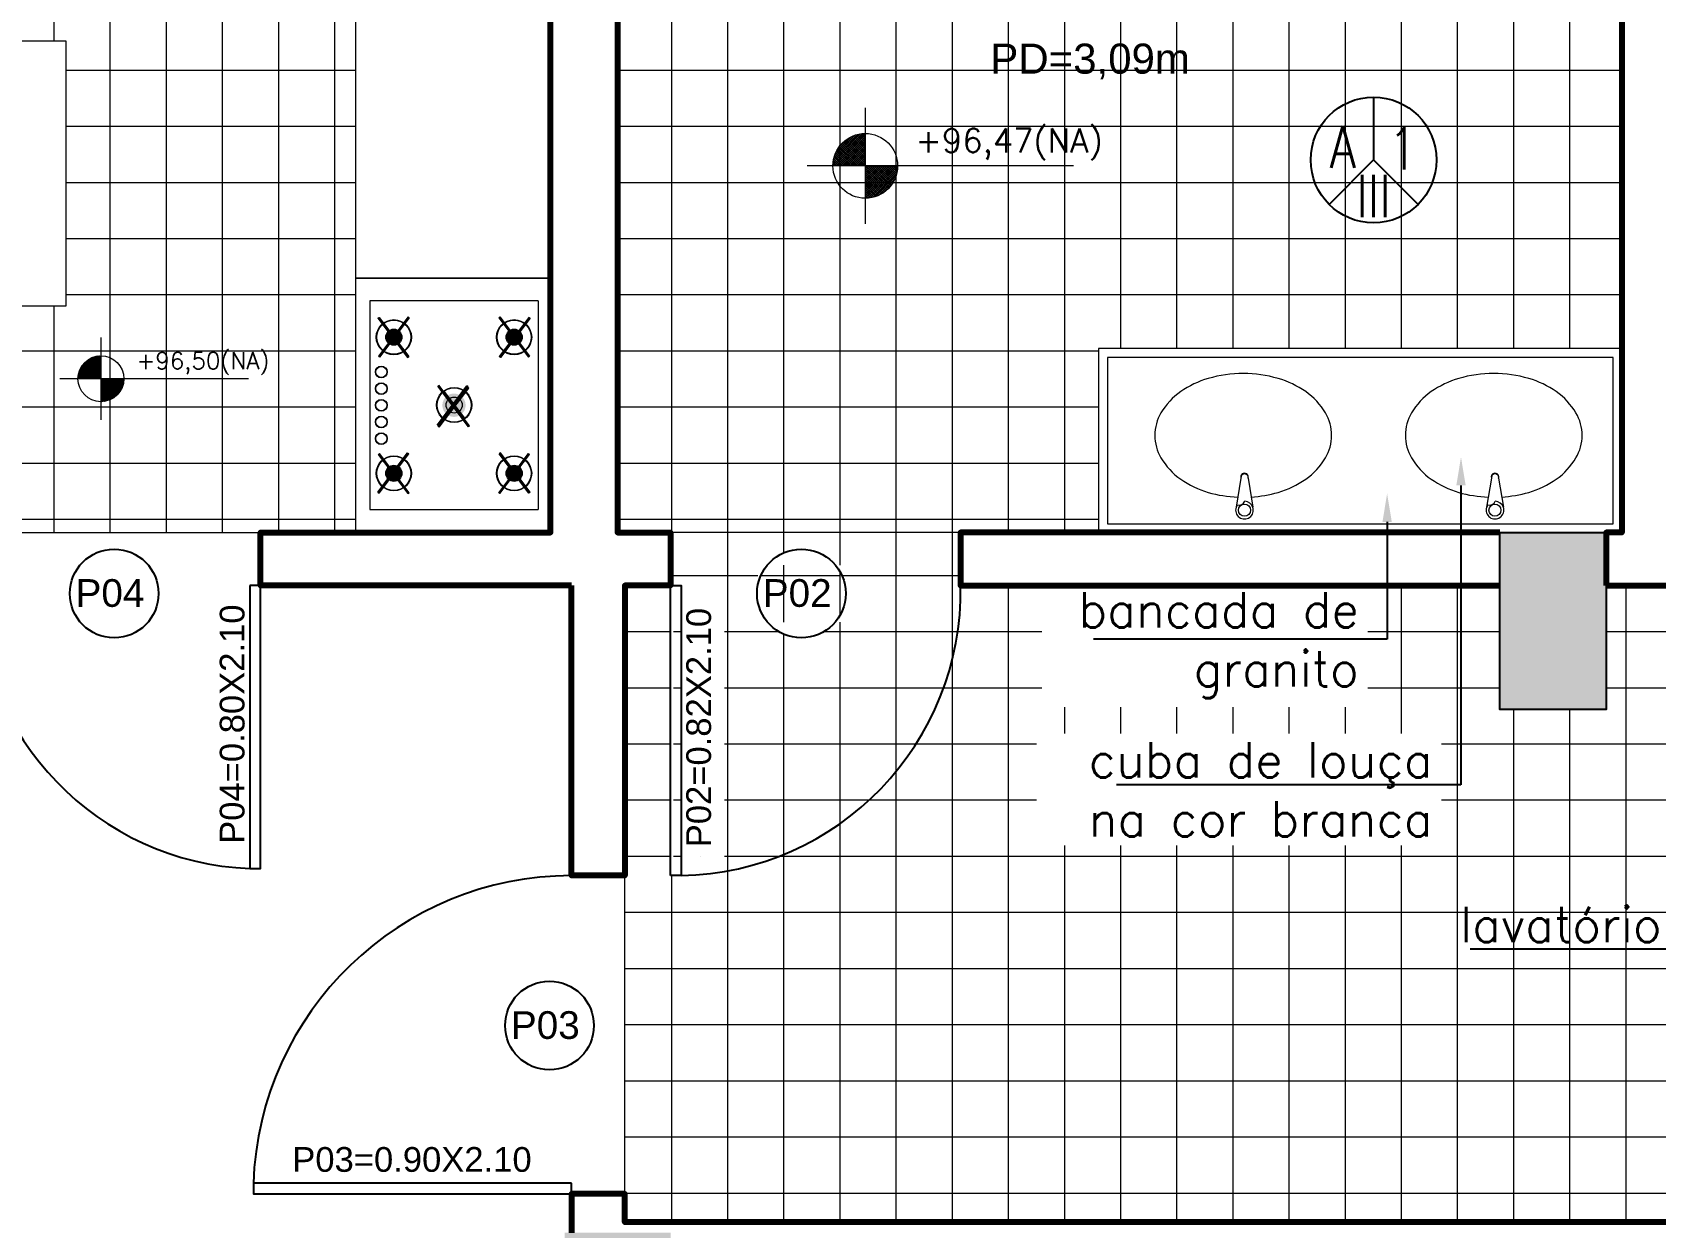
# Model space of a CAD drawing. Header units: metres. Extents: x -15851 to -15710, y 6781 to 6850.
# Drawn here: x -15811.561 to -15806.972, y 6800.752 to 6804.131 of the extents above; entities that cross this region are included whole.
import ezdxf
from ezdxf import colors
from ezdxf.entities.mleader import LeaderData, LeaderLine
from ezdxf.enums import TextEntityAlignment as Align
from ezdxf.math import Vec2, Vec3

# ---------------------------------------------------------------- set-up
doc = ezdxf.new("R2010")
doc.units = ezdxf.units.M
for name, color, linetype in [('ARCO', 1, 'Continuous'), ('ESQUADRIAS', 2, 'Continuous'), ('pilares', 253, 'Continuous'), ('TEXTO', 7, 'Continuous'), ('Texto Esquadrias', 7, 'Continuous'), ('Texto Perimetro e Pé Direito', 7, 'Continuous'), ('TXT', 2, 'Continuous')]:
    doc.layers.add(name, color=color, linetype=linetype)
doc.layers.add('borda', color=220, linetype='Continuous', lineweight=9, plot=False)
for name, color, linetype, lineweight in [('hachura interna', 49, 'Continuous', 9), ('linha', 1, 'Continuous', 9), ('Linha 2', 2, 'Continuous', 20), ('linha2', 2, 'Continuous', 20), ('parede', 8, 'Continuous', 80), ('PISO', 8, 'Continuous', 13)]:
    doc.layers.add(name, color=color, linetype=linetype, lineweight=lineweight)
doc.layers.get('borda').off()
doc.styles.add('AMBI', font='arial.ttf')
doc.styles.add('romans', font='romans.shx')
doc.styles.add('STYLE1', font='romans.shx')

# ---------------------------------------------------------------- blocks, each defined once
blk = doc.blocks.new('ADC_PE_AB1')
blk.add_lwpolyline([(0, -0.03), (1, -0.03), (1, 0), (0, 0)], close=True)
at = {"flags": 8}
blk.add_attdef('$PORTA', text='', height=0.09, dxfattribs=at).set_placement((0.5, -0.1569), align=Align.MIDDLE)
blk = doc.blocks.new('fogão de bancada')
at = {"linetype": 'ByBlock'}
h = blk.add_hatch(color=0, dxfattribs=at)
h.paths.add_polyline_path([(-29.29, 12.63), (-27.92, 14.44, -0.498387), (-27.92, 10.81)])
h.paths.add_polyline_path([(-29.29, 12.63), (-30.65, 14.44, -0.16294), (-29.29, 14.89, -0.16294), (-27.92, 14.44)])
h.paths.add_polyline_path([(-30.65, 10.81, -0.498387), (-30.65, 14.44), (-29.29, 12.63)])
h.paths.add_polyline_path([(-30.65, 10.81), (-29.29, 12.63), (-27.92, 10.81, -0.16294), (-29.29, 10.36, -0.16294)])
h = blk.add_hatch(color=0, dxfattribs=at)
h.paths.add_polyline_path([(4.73, 12.63), (3.36, 14.44, 0.498387), (3.36, 10.81)])
h.paths.add_polyline_path([(4.73, 12.63), (6.1, 14.44, 0.16294), (4.73, 14.89, 0.16294), (3.36, 14.44)])
h.paths.add_polyline_path([(6.1, 10.81, 0.498387), (6.1, 14.44), (4.73, 12.63)])
h.paths.add_polyline_path([(6.1, 10.81), (4.73, 12.63), (3.36, 10.81, 0.16294), (4.73, 10.36, 0.16294)])
h = blk.add_hatch(color=0, dxfattribs=at)
h.paths.add_polyline_path([(-12.28, -6.61), (-14.26, -9.24, -0.498387), (-14.26, -3.98)])
h.paths.add_polyline_path([(-12.28, -6.61), (-10.29, -9.24, -0.16294), (-12.28, -9.9, -0.16294), (-14.26, -9.24)])
h.paths.add_polyline_path([(-10.29, -3.98, -0.498387), (-10.29, -9.24), (-12.28, -6.61)])
h.paths.add_polyline_path([(-10.29, -3.98), (-12.28, -6.61), (-14.26, -3.98, -0.16294), (-12.28, -3.31, -0.16294)])
h = blk.add_hatch(color=0, dxfattribs=at)
h.paths.add_polyline_path([(-29.29, -25.86), (-27.92, -27.68, 0.498387), (-27.92, -24.05)])
h.paths.add_polyline_path([(-29.29, -25.86), (-30.65, -27.68, 0.16294), (-29.29, -28.13, 0.16294), (-27.92, -27.68)])
h.paths.add_polyline_path([(-30.65, -24.05, 0.498387), (-30.65, -27.68), (-29.29, -25.86)])
h.paths.add_polyline_path([(-30.65, -24.05), (-29.29, -25.86), (-27.92, -24.05, 0.16294), (-29.29, -23.6, 0.16294)])
h = blk.add_hatch(color=0, dxfattribs=at)
h.paths.add_polyline_path([(4.73, -25.86), (3.36, -27.68, -0.498387), (3.36, -24.05)])
h.paths.add_polyline_path([(4.73, -25.86), (6.1, -27.68, -0.16294), (4.73, -28.13, -0.16294), (3.36, -27.68)])
h.paths.add_polyline_path([(6.1, -24.05, -0.498387), (6.1, -27.68), (4.73, -25.86)])
h.paths.add_polyline_path([(6.1, -24.05), (4.73, -25.86), (3.36, -24.05, -0.16294), (4.73, -23.6, -0.16294)])
for p, q in [((-36.12, 22.88, -2400.04), (-36.12, -36.12, -2400.04)), ((11.56, 22.88, -2400.04), (11.56, -36.12, -2400.04))]:
    blk.add_line(p, q)
at = {"color": 0, "linetype": 'ByBlock'}
for p, q in [((-25.25, 18.36, -2400.04), (-33.63, 7.25, -2400.04)), ((-25.25, 18.36, -2400.04), (-24.94, 18.13, -2400.04)), ((0.7, 18.36, -2400.04), (0.38, 18.13, -2400.04)), ((0.7, 18.36, -2400.04), (9.08, 7.25, -2400.04)), ((-33.81, 17.98, -2400.04), (-33.47, 18.24, -2400.04)), ((-33.81, 17.98, -2400.04), (-25.44, 6.87, -2400.04)), ((-33.74, 18.04, -2400.04), (-25.36, 6.93, -2400.04)), ((-33.66, 18.1, -2400.04), (-25.28, 6.99, -2400.04)), ((-25.17, 18.3, -2400.04), (-33.55, 7.19, -2400.04)), ((-33.5, 18.22, -2400.04), (-25.12, 7.1, -2400.04)), ((-33.5, 18.22, -2400.04), (-25.12, 7.1, -2400.04)), ((-25.11, 18.25, -2400.04), (-33.49, 7.14, -2400.04)), ((-33.49, 18.23, -2400.04), (-25.11, 7.12, -2400.04)), ((-33.47, 18.24, -2400.04), (-25.09, 7.13, -2400.04)), ((-25.09, 18.24, -2400.04), (-33.47, 7.13, -2400.04)), ((-25.09, 18.24, -2400.04), (-33.47, 7.13, -2400.04)), ((-25.09, 18.24, -2400.04), (-33.47, 7.13, -2400.04)), ((-24.94, 18.13, -2400.04), (-33.32, 7.01, -2400.04)), ((0.38, 18.13, -2400.04), (8.76, 7.01, -2400.04)), ((8.92, 18.24, -2400.04), (0.54, 7.13, -2400.04)), ((0.54, 18.24, -2400.04), (8.92, 7.13, -2400.04)), ((0.54, 18.24, -2400.04), (8.92, 7.13, -2400.04)), ((0.54, 18.24, -2400.04), (8.92, 7.13, -2400.04)), ((0.55, 18.25, -2400.04), (8.93, 7.14, -2400.04)), ((8.93, 18.23, -2400.04), (0.55, 7.12, -2400.04)), ((8.95, 18.22, -2400.04), (0.57, 7.1, -2400.04)), ((8.95, 18.22, -2400.04), (0.57, 7.1, -2400.04)), ((0.62, 18.3, -2400.04), (9, 7.19, -2400.04)), ((9.1, 18.1, -2400.04), (0.72, 6.99, -2400.04)), ((9.18, 18.04, -2400.04), (0.8, 6.93, -2400.04)), ((9.26, 17.98, -2400.04), (0.88, 6.87, -2400.04)), ((9.26, 17.98, -2400.04), (8.92, 18.24, -2400.04)), ((-33.63, 7.25, -2400.04), (-33.32, 7.01, -2400.04)), ((-25.44, 6.87, -2400.04), (-25.09, 7.13, -2400.04)), ((0.88, 6.87, -2400.04), (0.54, 7.13, -2400.04)), ((9.08, 7.25, -2400.04), (8.76, 7.01, -2400.04)), ((-17.01, -12.26, -2400.04), (-8.63, -1.15, -2400.04)), ((-16.51, -1.01, -2400.04), (-16.85, -1.26, -2400.04)), ((-8.47, -12.38, -2400.04), (-16.85, -1.26, -2400.04)), ((-16.85, -12.38, -2400.04), (-8.47, -1.26, -2400.04)), ((-16.85, -12.38, -2400.04), (-8.47, -1.26, -2400.04)), ((-16.85, -12.38, -2400.04), (-8.47, -1.26, -2400.04)), ((-8.46, -12.37, -2400.04), (-16.84, -1.25, -2400.04)), ((-16.84, -12.39, -2400.04), (-8.46, -1.28, -2400.04)), ((-8.44, -12.35, -2400.04), (-16.82, -1.24, -2400.04)), ((-8.44, -12.35, -2400.04), (-16.82, -1.24, -2400.04)), ((-16.77, -12.44, -2400.04), (-8.39, -1.32, -2400.04)), ((-16.74, -12.62, -2400.04), (-8.36, -1.5, -2400.04)), ((-16.69, -12.5, -2400.04), (-8.31, -1.38, -2400.04)), ((-8.29, -12.24, -2400.04), (-16.67, -1.13, -2400.04)), ((-8.21, -12.18, -2400.04), (-16.59, -1.07, -2400.04)), ((-16.25, -1.36, -2400.04), (-16.59, -1.62, -2400.04)), ((-16.59, -12.73, -2400.04), (-8.21, -1.62, -2400.04)), ((-16.59, -12.73, -2400.04), (-8.21, -1.62, -2400.04)), ((-16.59, -12.73, -2400.04), (-8.21, -1.62, -2400.04)), ((-8.21, -12.73, -2400.04), (-16.59, -1.62, -2400.04)), ((-8.19, -12.72, -2400.04), (-16.57, -1.61, -2400.04)), ((-16.57, -12.74, -2400.04), (-8.19, -1.63, -2400.04)), ((-8.18, -12.71, -2400.04), (-16.56, -1.59, -2400.04)), ((-8.18, -12.71, -2400.04), (-16.56, -1.59, -2400.04)), ((-8.13, -12.12, -2400.04), (-16.51, -1.01, -2400.04)), ((-16.51, -12.79, -2400.04), (-8.13, -1.68, -2400.04)), ((-16.43, -12.85, -2400.04), (-8.05, -1.74, -2400.04)), ((-8.03, -12.59, -2400.04), (-16.4, -1.48, -2400.04)), ((-7.95, -12.53, -2400.04), (-16.32, -1.42, -2400.04)), ((-7.87, -12.47, -2400.04), (-16.25, -1.36, -2400.04)), ((-15.24, -10.33, -2400.04), (-9.42, -2.61, -2400.04)), ((-15.14, -10.41, -2400.04), (-9.32, -2.69, -2400.04)), ((-15.14, -10.41, -2400.04), (-9.32, -2.69, -2400.04)), ((-15.14, -10.41, -2400.04), (-9.32, -2.69, -2400.04)), ((-9.32, -10.41, -2400.04), (-15.14, -2.69, -2400.04)), ((-9.31, -10.4, -2400.04), (-15.13, -2.68, -2400.04)), ((-15.13, -10.42, -2400.04), (-9.31, -2.7, -2400.04)), ((-9.3, -10.39, -2400.04), (-15.12, -2.68, -2400.04)), ((-9.3, -10.39, -2400.04), (-15.12, -2.68, -2400.04)), ((-9.19, -10.31, -2400.04), (-15.01, -2.6, -2400.04)), ((-8.31, -1.38, -2400.04), (-8.63, -1.15, -2400.04)), ((-8.05, -1.74, -2400.04), (-8.36, -1.5, -2400.04)), ((-16.43, -12.85, -2400.04), (-16.74, -12.62, -2400.04)), ((-7.87, -12.47, -2400.04), (-8.21, -12.73, -2400.04)), ((-33.81, -31.22, -2400.04), (-25.44, -20.11, -2400.04)), ((-33.74, -31.28, -2400.04), (-25.36, -20.17, -2400.04)), ((-33.66, -31.34, -2400.04), (-25.28, -20.23, -2400.04)), ((-33.63, -20.49, -2400.04), (-33.32, -20.25, -2400.04)), ((-25.25, -31.6, -2400.04), (-33.63, -20.49, -2400.04)), ((-25.17, -31.54, -2400.04), (-33.55, -20.43, -2400.04)), ((-33.5, -31.46, -2400.04), (-25.12, -20.34, -2400.04)), ((-33.5, -31.46, -2400.04), (-25.12, -20.34, -2400.04)), ((-33.49, -31.47, -2400.04), (-25.11, -20.36, -2400.04)), ((-25.11, -31.49, -2400.04), (-33.49, -20.38, -2400.04)), ((-33.47, -31.48, -2400.04), (-25.09, -20.37, -2400.04)), ((-25.09, -31.48, -2400.04), (-33.47, -20.37, -2400.04)), ((-25.09, -31.48, -2400.04), (-33.47, -20.37, -2400.04)), ((-25.09, -31.48, -2400.04), (-33.47, -20.37, -2400.04)), ((-24.94, -31.37, -2400.04), (-33.32, -20.25, -2400.04)), ((-25.44, -20.11, -2400.04), (-25.09, -20.37, -2400.04)), ((0.38, -31.37, -2400.04), (8.76, -20.25, -2400.04)), ((0.88, -20.11, -2400.04), (0.54, -20.37, -2400.04)), ((8.92, -31.48, -2400.04), (0.54, -20.37, -2400.04)), ((0.54, -31.48, -2400.04), (8.92, -20.37, -2400.04)), ((0.54, -31.48, -2400.04), (8.92, -20.37, -2400.04)), ((0.54, -31.48, -2400.04), (8.92, -20.37, -2400.04)), ((8.93, -31.47, -2400.04), (0.55, -20.36, -2400.04)), ((0.55, -31.49, -2400.04), (8.93, -20.38, -2400.04)), ((8.95, -31.46, -2400.04), (0.57, -20.34, -2400.04)), ((8.95, -31.46, -2400.04), (0.57, -20.34, -2400.04)), ((0.62, -31.54, -2400.04), (9, -20.43, -2400.04)), ((0.7, -31.6, -2400.04), (9.08, -20.49, -2400.04)), ((9.1, -31.34, -2400.04), (0.72, -20.23, -2400.04)), ((9.18, -31.28, -2400.04), (0.8, -20.17, -2400.04)), ((9.26, -31.22, -2400.04), (0.88, -20.11, -2400.04)), ((9.08, -20.49, -2400.04), (8.76, -20.25, -2400.04)), ((-33.81, -31.22, -2400.04), (-33.47, -31.48, -2400.04)), ((-25.25, -31.6, -2400.04), (-24.94, -31.37, -2400.04)), ((0.7, -31.6, -2400.04), (0.38, -31.37, -2400.04)), ((9.26, -31.22, -2400.04), (8.92, -31.48, -2400.04))]:
    blk.add_line(p, q, dxfattribs=at)
at = {"color": 0, "linetype": 'ByBlock', "elevation": -2400.04}
for points in [[(11.56, 22.88), (-36.12, 22.88)], [(-36.12, -36.12), (11.56, -36.12)]]:
    blk.add_lwpolyline(points, dxfattribs=at)
at = {"color": 0, "linetype": 'ByBlock'}
for centre, radius in [((-29.29, 12.63, -2400.04), 4.96), ((-29.29, 12.63, -2400.04), 4.83), ((-29.29, 12.63, -2400.04), 2.27), ((4.73, 12.63, -2400.04), 4.96), ((4.73, 12.63, -2400.04), 4.83), ((4.73, 12.63, -2400.04), 2.27), ((-32.84, 2.8, -2400.04), 1.67), ((-32.84, 2.8, -2400.04), 1.57), ((-32.84, -1.91, -2400.04), 1.67), ((-32.84, -1.91, -2400.04), 1.57), ((-12.23, -6.55, -2400.04), 4.96), ((-12.23, -6.55, -2400.04), 4.83), ((-12.23, -6.55, -2400.04), 2.27), ((-32.84, -6.62, -2400.04), 1.67), ((-32.84, -6.62, -2400.04), 1.57), ((-32.84, -11.33, -2400.04), 1.67), ((-32.84, -11.33, -2400.04), 1.57), ((-32.84, -16.04, -2400.04), 1.67), ((-32.84, -16.04, -2400.04), 1.57), ((-29.29, -25.86, -2400.04), 4.96), ((-29.29, -25.86, -2400.04), 4.83), ((4.73, -25.86, -2400.04), 4.96), ((4.73, -25.86, -2400.04), 4.83), ((-29.29, -25.86, -2400.04), 2.27), ((4.73, -25.86, -2400.04), 2.27)]:
    blk.add_circle(centre, radius, dxfattribs=at)
blk = doc.blocks.new('lavatorio p')
at = {"layer": 'linha'}
blk.add_circle((20.89, -5.72), 1.7, dxfattribs=at)
blk.add_arc((20.89, -15.1), 1.06, 161.2845, 18.7155, dxfattribs=at)
at = {"layer": 'linha2'}
for p, q in [((19.89, -14.76), (18.52, -6.53)), ((21.89, -14.76), (23.25, -6.53)), ((20.01, -15.47), (19.89, -14.76)), ((21.77, -15.47), (21.89, -14.76))]:
    blk.add_line(p, q, dxfattribs=at)
at = {"layer": 'linha2', "linetype": 'Continuous', "ltscale": 0.1}
blk.add_lwpolyline([(19, -9.42, 0.054857), (11.33, -10.75, 0.082314), (3.57, -14.47, 0.106842), (-2.02, -20.5, 0.13438), (-3.76, -26.85, 0.13438), (-2.02, -33.19, 0.106842), (3.57, -39.22, 0.082314), (11.33, -42.94, 0.07067), (21.24, -44.35, 0.07067), (31.15, -42.94, 0.082314), (38.92, -39.22, 0.106842), (44.51, -33.19, 0.13438), (46.24, -26.85, 0.13438), (44.51, -20.5, 0.106842), (38.92, -14.47, 0.082314), (31.15, -10.75, 0.059812), (22.78, -9.38, 0.059812)], format="xyb", dxfattribs=at)
at = {"layer": 'linha2'}
for centre, radius, start, end in [((20.89, -5.72), 2.5, 341.1513, 198.8487), ((20.89, -5.72), 2.5, 198.8487, 267.8282), ((22.43, -8.91), 1.77, 74.3438, 157.2528), ((20.89, -5.72), 2.5, 323.7684, 341.1513), ((20.89, -14.95), 1.03, 210.8046, 329.1954)]:
    blk.add_arc(centre, radius, start, end, dxfattribs=at)
blk = doc.blocks.new('Cubas em Bancada de Granito')
at = {"layer": 'Linha 2'}
for points in [[(-15802.8566, 6803.2375), (-15801.3766, 6803.2375), (-15801.3766, 6802.7175), (-15802.8566, 6802.7175)], [(-15802.8316, 6803.2125), (-15801.4016, 6803.2125), (-15801.4016, 6802.7425), (-15802.8316, 6802.7425)]]:
    blk.add_lwpolyline(points, close=True, dxfattribs=at)
at = {"layer": 'Linha 2', "xscale": -0.01, "yscale": 0.01, "zscale": 0.01, "rotation": 180}
for p in [(-15802.7065, 6802.7236), (-15801.9981, 6802.7236)]:
    blk.add_blockref('lavatorio p', p, dxfattribs=at)
blk = doc.blocks.new('A$C676863C5')
at = {"layer": 'TXT'}
for p, q in [((0, 23.91), (0, 1.56)), ((0, 1.56), (-15.81, -14.25)), ((0, 1.56), (15.81, -14.25))]:
    blk.add_line(p, q, dxfattribs=at)
blk.add_circle((0, 1.56), 22.36, dxfattribs=at)
blk = doc.blocks.new('Adc_nivelpl')
h = blk.add_hatch()
h.set_pattern_fill('_U', color=256, scale=0.005, angle=45, style=0, double=1)
h.set_pattern_definition([(45, (-5.8772514, -3.5161936), (-0.003535534, 0.003535534), []), (135, (-5.8772514, -3.5161936), (-0.003535534, -0.003535534), [])])
h.paths.add_polyline_path([(0.1954, -0.0865, 0.414214), (0.0865, -0.1954), (0.1954, -0.1954)])
h.paths.add_polyline_path([(0.1954, -0.1954), (0.1954, -0.3043, 0.414214), (0.3043, -0.1954)])
for p, q in [((0.1954, 0), (0.1954, -0.3908)), ((0.8958, -0.1954), (0, -0.1954))]:
    blk.add_line(p, q)
blk.add_circle((0.1954, -0.1954), 0.1089)
at = {"flags": 8}
blk.add_attdef('NIVEL', (0.3642, -0.1501), '', height=0.1, dxfattribs=at)

msp = doc.modelspace()

# ---------------------------------------------------------------- hatches: boundary and pattern name
at = {"layer": 'hachura interna'}
h = msp.add_hatch(dxfattribs=at)
h.set_pattern_fill('NET', color=256, scale=0.05)
h.paths.add_polyline_path([(-15810.6466, 6806.0175), (-15811.556, 6806.0175), (-15811.7366, 6806.0175), (-15811.7366, 6805.9675), (-15811.9666, 6805.9675), (-15811.9666, 6804.1075), (-15811.4666, 6804.1075), (-15811.4666, 6803.3575), (-15811.9666, 6803.3575), (-15811.9666, 6802.9175), (-15811.7866, 6802.9175), (-15811.7866, 6802.7175), (-15811.7166, 6802.7175), (-15810.9166, 6802.7175), (-15810.6466, 6802.7175), (-15810.6466, 6803.4371), (-15810.6466, 6804.3675)])
h = msp.add_hatch(dxfattribs=at)
h.set_pattern_fill('NET', color=256, scale=0.05)
h.paths.add_polyline_path([(-15807.0666, 6804.7875), (-15807.3666, 6804.7875), (-15807.9566, 6804.7875), (-15808.2966, 6804.7875), (-15808.8866, 6804.7875), (-15809.2666, 6804.7875), (-15809.8566, 6804.7875), (-15809.9066, 6804.7875), (-15809.9066, 6802.7175), (-15809.7566, 6802.7175), (-15808.9366, 6802.7175), (-15808.5466, 6802.7175), (-15808.5466, 6803.2375), (-15807.0666, 6803.2375)])
h.paths.add_polyline_path([(-15809.8266, 6805.4075), (-15809.8266, 6804.8175), (-15809.8566, 6804.8175), (-15809.8566, 6804.7875), (-15809.2666, 6804.7875), (-15809.2666, 6804.8175, 0.414214)])
h.paths.add_polyline_path([(-15808.9666, 6806.0175), (-15809.2166, 6806.0175, -0.414214), (-15809.1866, 6805.9875), (-15809.1866, 6805.8575, -0.414214), (-15809.2366, 6805.8075), (-15809.3288, 6805.8075), (-15809.3154, 6805.782), (-15809.2934, 6805.7189, -0.020611), (-15809.2863, 6805.6987, -0.074253), (-15809.2713, 6805.5998, -0.074253), (-15809.2859, 6805.5008, -0.084945), (-15809.3252, 6805.4225, -0.106299), (-15809.3881, 6805.3667, -0.128642), (-15809.4557, 6805.3489, -0.128642), (-15809.5234, 6805.3665, -0.106299), (-15809.5865, 6805.4221, -0.084945), (-15809.6301, 6805.5084, -0.089952), (-15809.641, 6805.5992, -0.074253), (-15809.6263, 6805.6981, -0.021192), (-15809.6191, 6805.7189), (-15809.5882, 6805.8075), (-15809.6766, 6805.8075, -0.414214), (-15809.7266, 6805.8575), (-15809.7266, 6805.9875, -0.414214), (-15809.6966, 6806.0175), (-15809.7366, 6806.0175), (-15809.9066, 6806.0175), (-15809.9066, 6804.8175), (-15809.8566, 6804.8175), (-15809.8566, 6805.4075), (-15809.8266, 6805.4075, -0.414214), (-15809.2666, 6804.8175), (-15808.9666, 6804.8175)])
h.paths.add_polyline_path([(-15808.8566, 6805.4075), (-15808.8566, 6804.8175), (-15808.8866, 6804.8175), (-15808.8866, 6804.7875), (-15808.2966, 6804.7875), (-15808.2966, 6804.8175, 0.414214)])
h.paths.add_polyline_path([(-15808.0366, 6806.0175), (-15808.269, 6806.0175, -0.414214), (-15808.239, 6805.9875), (-15808.239, 6805.8575, -0.414214), (-15808.289, 6805.8075), (-15808.3812, 6805.8075), (-15808.3678, 6805.782), (-15808.3459, 6805.7189, -0.020611), (-15808.3387, 6805.6987, -0.074253), (-15808.3238, 6805.5998, -0.074253), (-15808.3384, 6805.5008, -0.084945), (-15808.3776, 6805.4225, -0.106299), (-15808.4406, 6805.3667, -0.128642), (-15808.5082, 6805.3489, -0.128642), (-15808.5758, 6805.3665, -0.106299), (-15808.639, 6805.4221, -0.084945), (-15808.6826, 6805.5084, -0.089952), (-15808.6934, 6805.5992, -0.074253), (-15808.6788, 6805.6981, -0.021192), (-15808.6715, 6805.7189), (-15808.6406, 6805.8075), (-15808.729, 6805.8075, -0.414214), (-15808.779, 6805.8575), (-15808.779, 6805.9875, -0.414214), (-15808.749, 6806.0175), (-15808.9366, 6806.0175), (-15808.9366, 6804.8175), (-15808.8866, 6804.8175), (-15808.8866, 6805.4075), (-15808.8566, 6805.4075, -0.414214), (-15808.2966, 6804.8175), (-15808.0366, 6804.8175)])
h.paths.add_polyline_path([(-15807.9266, 6805.4075), (-15807.9266, 6804.8175), (-15807.9566, 6804.8175), (-15807.9566, 6804.7875), (-15807.3666, 6804.7875), (-15807.3666, 6804.8175, 0.414214)])
h.paths.add_polyline_path([(-15807.0666, 6805.9675), (-15807.2566, 6805.9675), (-15807.6566, 6805.9675), (-15807.6566, 6806.0175), (-15808.0066, 6806.0175), (-15808.0066, 6804.8175), (-15807.9566, 6804.8175), (-15807.9566, 6805.4075), (-15807.9266, 6805.4075, -0.414214), (-15807.3666, 6804.8175), (-15807.0666, 6804.8175), (-15807.0666, 6805.3873, -0.246562), (-15807.0849, 6805.3977, 0.023772), (-15807.3727, 6805.4057), (-15807.3744, 6805.404), (-15807.3929, 6805.404, -9.503027), (-15807.3929, 6805.4347), (-15807.3725, 6805.4347), (-15807.3725, 6805.4327), (-15807.3677, 6805.4327), (-15807.3666, 6805.4325, 0.023246), (-15807.0851, 6805.4406, -0.252282), (-15807.0666, 6805.4514)])
h.paths.add_polyline_path([(-15809.7301, 6804.8251), (-15809.7301, 6805.3727), (-15809.841, 6805.3727), (-15809.841, 6804.8251)], flags=24)
h.paths.add_polyline_path([(-15808.7601, 6804.8251), (-15808.7601, 6805.3727), (-15808.871, 6805.3727), (-15808.871, 6804.8251)], flags=24)
h.paths.add_polyline_path([(-15807.8301, 6804.8251), (-15807.8301, 6805.3727), (-15807.941, 6805.3727), (-15807.941, 6804.8251)], flags=24)
h = msp.add_hatch(dxfattribs=at)
h.set_pattern_fill('NET', color=256, scale=0.05)
h.paths.add_polyline_path([(-15800.2016, 6801.7975), (-15800.2016, 6802.5675), (-15800.2766, 6802.5675), (-15800.3216, 6802.5675), (-15800.3216, 6801.7475), (-15800.3516, 6801.7475, -0.414214), (-15801.1416, 6802.5675), (-15802.6416, 6802.5675), (-15802.6416, 6802.2175), (-15802.9416, 6802.2175), (-15802.9416, 6802.5675), (-15803.8866, 6802.5675), (-15803.8866, 6802.7175), (-15804.7866, 6802.7175), (-15804.7866, 6802.5675), (-15805.1166, 6802.5675), (-15805.1166, 6802.7175), (-15806.0166, 6802.7175), (-15806.0166, 6802.5675), (-15807.1116, 6802.5675), (-15807.1116, 6802.2175), (-15807.4116, 6802.2175), (-15807.4116, 6802.5675), (-15808.9366, 6802.5675, -0.414214), (-15809.7266, 6801.7475), (-15809.7566, 6801.7475), (-15809.7566, 6802.5675), (-15809.8866, 6802.5675), (-15809.8866, 6801.7475), (-15809.8866, 6800.8475), (-15809.8866, 6800.7675), (-15809.7816, 6800.7675), (-15800.2016, 6800.7675), (-15800.2016, 6800.8975)])
h.paths.add_polyline_path([(-15805.6954, 6802.5452, -1), (-15805.4446, 6802.5452, -1)], flags=16)
h.paths.add_polyline_path([(-15804.4477, 6802.5452, -1), (-15804.1969, 6802.5452, -1)], flags=16)
h.paths.add_polyline_path([(-15800.2016, 6801.7975), (-15800.2016, 6802.5675), (-15800.3216, 6802.5675), (-15800.3216, 6801.7475), (-15800.3516, 6801.7475, -0.414214), (-15801.1416, 6802.5675), (-15802.6416, 6802.5675), (-15802.6416, 6802.2175), (-15802.9416, 6802.2175), (-15802.9416, 6802.5675), (-15803.8866, 6802.5675, -0.404078), (-15804.7566, 6801.6675), (-15804.7866, 6801.6675), (-15804.7866, 6802.5675), (-15805.1166, 6802.5675, -0.404078), (-15805.9866, 6801.6675), (-15806.0166, 6801.6675), (-15806.0166, 6802.5675), (-15807.1116, 6802.5675), (-15807.1116, 6802.2175), (-15807.4116, 6802.2175), (-15807.4116, 6802.5675), (-15808.9366, 6802.5675, -0.414214), (-15809.7266, 6801.7475), (-15809.7566, 6801.7475), (-15809.7566, 6802.5675), (-15809.8866, 6802.5675), (-15809.8866, 6801.7475), (-15809.8866, 6800.8475), (-15809.8866, 6800.7675), (-15800.2016, 6800.7675), (-15800.2016, 6800.8975)], flags=17)
h.paths.add_polyline_path([(-15808.707, 6802.224), (-15807.7856, 6802.224), (-15807.7856, 6802.574), (-15808.707, 6802.574)], flags=24)
h.paths.add_polyline_path([(-15808.7219, 6801.8328), (-15807.5767, 6801.8328), (-15807.5767, 6802.1495), (-15808.7219, 6802.1495)], flags=24)
h.paths.add_polyline_path([(-15809.1024, 6801.3484), (-15806.5952, 6801.3484), (-15806.5952, 6801.6841), (-15809.1024, 6801.6841)], flags=24)
h.paths.add_polyline_path([(-15803.3079, 6801.2784), (-15800.8008, 6801.2784), (-15800.8008, 6801.6141), (-15803.3079, 6801.6141)], flags=24)
h.paths.add_polyline_path([(-15802.3465, 6801.7728), (-15801.2013, 6801.7728), (-15801.2013, 6802.0895), (-15802.3465, 6802.0895)], flags=24)
h.paths.add_polyline_path([(-15802.1376, 6802.1574), (-15801.2161, 6802.1574), (-15801.2161, 6802.5074), (-15802.1376, 6802.5074)], flags=24)
h = msp.add_hatch(dxfattribs=at)
h.set_pattern_fill('NET', color=256, scale=0.05)
edge = h.paths.add_edge_path()
edge.add_line((-15800.3516, 6802.5675), (-15800.3216, 6802.5675))
edge.add_line((-15800.3216, 6802.5675), (-15800.3216, 6802.7175))
edge.add_line((-15800.3216, 6802.7175), (-15801.1416, 6802.7175))
edge.add_line((-15801.1416, 6802.7175), (-15801.1416, 6802.5675))
edge.add_arc((-15800.3366, 6802.5525), 0.8051, 178.9325, 268.9325)
edge.add_line((-15800.3516, 6801.7475), (-15800.3516, 6802.5675))
edge = h.paths.add_edge_path(flags=16)
edge.add_arc((-15800.749, 6802.5452), 0.1254, 0, 360)
edge = h.paths.add_edge_path()
edge.add_line((-15808.9366, 6802.5675), (-15808.9366, 6802.7175))
edge.add_line((-15808.9366, 6802.7175), (-15809.7566, 6802.7175))
edge.add_line((-15809.7566, 6802.7175), (-15809.7566, 6802.5675))
edge.add_line((-15809.7566, 6802.5675), (-15809.7266, 6802.5675))
edge.add_line((-15809.7266, 6802.5675), (-15809.7266, 6801.7475))
edge.add_arc((-15809.7416, 6802.5525), 0.8051, 271.0675, 361.0675)
edge = h.paths.add_edge_path(flags=16)
edge.add_arc((-15809.387, 6802.5452), 0.1254, 0, 360)
edge = h.paths.add_edge_path()
edge.add_line((-15800.2016, 6801.7975), (-15800.2016, 6802.5675))
edge.add_line((-15800.2016, 6802.5675), (-15800.3216, 6802.5675))
edge.add_line((-15800.3216, 6802.5675), (-15800.3216, 6801.7475))
edge.add_line((-15800.3216, 6801.7475), (-15800.3516, 6801.7475))
edge.add_arc((-15800.3366, 6802.5525), 0.8051, 178.9325, 268.9325, ccw=False)
edge.add_line((-15801.1416, 6802.5675), (-15802.6416, 6802.5675))
edge.add_line((-15802.6416, 6802.5675), (-15802.6416, 6802.2175))
edge.add_line((-15802.6416, 6802.2175), (-15802.9416, 6802.2175))
edge.add_line((-15802.9416, 6802.2175), (-15802.9416, 6802.5675))
edge.add_line((-15802.9416, 6802.5675), (-15803.8866, 6802.5675))
edge.add_arc((-15804.7875, 6802.5679), 0.9009, 271.9659, 359.9762, ccw=False)
edge.add_line((-15804.7566, 6801.6675), (-15804.7866, 6801.6675))
edge.add_line((-15804.7866, 6801.6675), (-15804.7866, 6802.5675))
edge.add_line((-15804.7866, 6802.5675), (-15805.1166, 6802.5675))
edge.add_arc((-15806.0175, 6802.5679), 0.9009, 271.9659, 359.9762, ccw=False)
edge.add_line((-15805.9866, 6801.6675), (-15806.0166, 6801.6675))
edge.add_line((-15806.0166, 6801.6675), (-15806.0166, 6802.5675))
edge.add_line((-15806.0166, 6802.5675), (-15807.1116, 6802.5675))
edge.add_line((-15807.1116, 6802.5675), (-15807.1116, 6802.2175))
edge.add_line((-15807.1116, 6802.2175), (-15807.4116, 6802.2175))
edge.add_line((-15807.4116, 6802.2175), (-15807.4116, 6802.5675))
edge.add_line((-15807.4116, 6802.5675), (-15808.9366, 6802.5675))
edge.add_arc((-15809.7416, 6802.5525), 0.8051, -88.9325, 1.0675, ccw=False)
edge.add_line((-15809.7266, 6801.7475), (-15809.7566, 6801.7475))
edge.add_line((-15809.7566, 6801.7475), (-15809.7566, 6802.5675))
edge.add_line((-15809.7566, 6802.5675), (-15809.8866, 6802.5675))
edge.add_line((-15809.8866, 6802.5675), (-15809.8866, 6801.7475))
edge.add_line((-15809.8866, 6801.7475), (-15809.8866, 6800.8475))
edge.add_line((-15809.8866, 6800.8475), (-15809.8866, 6800.7675))
edge.add_line((-15809.8866, 6800.7675), (-15800.2016, 6800.7675))
edge.add_line((-15800.2016, 6800.7675), (-15800.2016, 6800.8975))
edge.add_line((-15800.2016, 6800.8975), (-15800.2016, 6801.7975))
h.paths.add_polyline_path([(-15800.872, 6802.4643), (-15800.6381, 6802.4643), (-15800.6381, 6802.6257), (-15800.872, 6802.6257)], flags=16)
h.paths.add_polyline_path([(-15800.3282, 6801.8026), (-15800.3282, 6802.5146), (-15800.4724, 6802.5146), (-15800.4724, 6801.8026)], flags=17)
h.paths.add_polyline_path([(-15809.51, 6802.4643), (-15809.2761, 6802.4643), (-15809.2761, 6802.6257), (-15809.51, 6802.6257)], flags=16)
h.paths.add_polyline_path([(-15809.6044, 6801.8026), (-15809.6044, 6802.5146), (-15809.7487, 6802.5146), (-15809.7487, 6801.8026)], flags=16)
h.paths.add_polyline_path([(-15808.707, 6802.224), (-15807.7856, 6802.224), (-15807.7856, 6802.574), (-15808.707, 6802.574)])
h.paths.add_polyline_path([(-15808.7219, 6801.8328), (-15807.5767, 6801.8328), (-15807.5767, 6802.1495), (-15808.7219, 6802.1495)], flags=16)
h.paths.add_polyline_path([(-15809.1024, 6801.6841), (-15806.5952, 6801.6841)], flags=16)
h.paths.add_polyline_path([(-15803.3079, 6801.6141), (-15800.8008, 6801.6141)], flags=16)
h.paths.add_polyline_path([(-15802.3465, 6801.7728), (-15801.2013, 6801.7728), (-15801.2013, 6802.0895), (-15802.3465, 6802.0895)], flags=16)
h.paths.add_polyline_path([(-15802.1376, 6802.1574), (-15801.2161, 6802.1574), (-15801.2161, 6802.5074), (-15802.1376, 6802.5074)], flags=16)
at = {"layer": 'pilares'}
h = msp.add_hatch(color=256, dxfattribs=at)
h.paths.add_polyline_path([(-15792.9666, 6790.3875), (-15793.2666, 6790.3875), (-15793.2666, 6789.8875), (-15792.9666, 6789.8875)])
h.paths.add_polyline_path([(-15792.9666, 6796.4875), (-15793.2666, 6796.4875), (-15793.2666, 6795.9875), (-15792.9666, 6795.9875)])
h.paths.add_polyline_path([(-15792.9666, 6802.7175), (-15793.2666, 6802.7175), (-15793.2666, 6802.2175), (-15792.9666, 6802.2175)])
h.paths.add_polyline_path([(-15797.7466, 6802.7175), (-15798.0466, 6802.7175), (-15798.0466, 6802.2175), (-15797.7466, 6802.2175)])
h.paths.add_polyline_path([(-15797.7466, 6796.4875), (-15798.0466, 6796.4875), (-15798.0466, 6795.9875), (-15797.7466, 6795.9875)])
h.paths.add_polyline_path([(-15797.7466, 6790.3875), (-15798.0466, 6790.3875), (-15798.0466, 6789.8875), (-15797.7466, 6789.8875)])
h.paths.add_polyline_path([(-15797.8966, 6787.3375), (-15798.1966, 6787.3375), (-15798.1966, 6787.1375), (-15797.8966, 6787.1375)])
h.paths.add_polyline_path([(-15802.5266, 6787.3375), (-15802.8266, 6787.3375), (-15802.8266, 6787.1375), (-15802.5266, 6787.1375)])
h.paths.add_polyline_path([(-15805.2166, 6787.3375), (-15805.5166, 6787.3375), (-15805.5166, 6787.1375), (-15805.2166, 6787.1375)])
h.paths.add_polyline_path([(-15807.3066, 6790.3875), (-15807.6066, 6790.3875), (-15807.6066, 6789.8875), (-15807.3066, 6789.8875)])
h.paths.add_polyline_path([(-15812.0866, 6790.3875), (-15812.3866, 6790.3875), (-15812.3866, 6790.2375), (-15812.3866, 6789.8875), (-15812.0866, 6789.8875)])
h.paths.add_polyline_path([(-15816.8666, 6790.3875), (-15817.1666, 6790.3875), (-15817.1666, 6789.8875), (-15816.8666, 6789.8875)])
h.paths.add_polyline_path([(-15816.8666, 6796.4875), (-15817.1666, 6796.4875), (-15817.1666, 6795.9875), (-15816.8666, 6795.9875)])
h.paths.add_polyline_path([(-15812.0866, 6796.4875), (-15812.3866, 6796.4875), (-15812.3866, 6795.9875), (-15812.0866, 6795.9875)])
h.paths.add_polyline_path([(-15807.3066, 6796.4875), (-15807.6066, 6796.4875), (-15807.6066, 6795.9875), (-15807.3066, 6795.9875)])
h.paths.add_polyline_path([(-15802.5266, 6796.4875), (-15802.8266, 6796.4875), (-15802.8266, 6795.9875), (-15802.5266, 6795.9875)])
h.paths.add_polyline_path([(-15800.0766, 6800.7375), (-15800.3766, 6800.7375), (-15800.3766, 6800.5375), (-15800.0766, 6800.5375)])
h.paths.add_polyline_path([(-15802.6416, 6802.7175), (-15802.9416, 6802.7175), (-15802.9416, 6802.2175), (-15802.6416, 6802.2175)])
h.paths.add_polyline_path([(-15804.9166, 6800.7375), (-15805.2166, 6800.7375), (-15805.2166, 6800.5375), (-15804.9166, 6800.5375)])
h.paths.add_polyline_path([(-15809.7566, 6800.7375), (-15810.0566, 6800.7375), (-15810.0566, 6800.5375), (-15809.7566, 6800.5375)])
h.paths.add_polyline_path([(-15807.1116, 6802.7175), (-15807.4116, 6802.7175), (-15807.4116, 6802.2175), (-15807.1116, 6802.2175)])
h.paths.add_polyline_path([(-15812.0866, 6802.7175), (-15812.3866, 6802.7175), (-15812.3866, 6802.2175), (-15812.0866, 6802.2175)])
h.paths.add_polyline_path([(-15816.8666, 6802.7175), (-15817.1666, 6802.7175), (-15817.1666, 6802.2175), (-15816.8666, 6802.2175)])
h.paths.add_polyline_path([(-15811.7366, 6806.1675), (-15812.1366, 6806.1675), (-15812.1366, 6805.9675), (-15811.7366, 6805.9675)])
h.paths.add_polyline_path([(-15807.2566, 6806.1675), (-15807.6566, 6806.1675), (-15807.6566, 6805.9675), (-15807.2566, 6805.9675)])
h.paths.add_polyline_path([(-15802.4766, 6806.1675), (-15802.8766, 6806.1675), (-15802.8766, 6805.9675), (-15802.4766, 6805.9675)])
h.paths.add_polyline_path([(-15798.0066, 6806.1675), (-15798.4066, 6806.1675), (-15798.4066, 6805.9675), (-15798.0066, 6805.9675)])

# ---------------------------------------------------------------- linework, layer by layer
at = {"layer": 'ARCO'}
for centre, radius, start, end in [((-15810.9156, 6802.5679), 0.801, 180.0304, 267.7802), ((-15809.7416, 6802.5525), 0.8051, 271.0675, 1.0675), ((-15810.0362, 6800.8466), 0.9009, 90.0238, 178.0341)]:
    msp.add_arc(centre, radius, start, end, dxfattribs=at)
at = {"layer": 'ESQUADRIAS'}
msp.add_lwpolyline([(-15809.7566, 6801.7475), (-15809.7566, 6802.5675), (-15809.7266, 6802.5675), (-15809.7266, 6801.7475)], close=True, dxfattribs=at)
at = {"layer": 'Linha 2', "ltscale": 0.2}
for points in [[(-15810.0966, 6803.4371), (-15810.6466, 6803.4371), (-15810.6466, 6804.3675), (-15810.0966, 6804.3675)], [(-15810.6466, 6803.4371), (-15810.0966, 6803.4371), (-15810.0966, 6802.7175), (-15810.6466, 6802.7175)]]:
    msp.add_lwpolyline(points, close=True, dxfattribs=at)
at = {"layer": 'linha2', "ltscale": 0.2}
msp.add_lwpolyline([(-15811.9666, 6804.1075), (-15811.4666, 6804.1075), (-15811.4666, 6803.3575), (-15811.9666, 6803.3575)], dxfattribs=at)
at = {"layer": 'parede'}
for points in [[(-15810.0366, 6802.5675), (-15810.9166, 6802.5675), (-15810.9166, 6802.7175), (-15810.0966, 6802.7175), (-15810.0966, 6806.0175), (-15810.156, 6806.0175), (-15810.156, 6806.1675), (-15810.156, 6806.1675), (-15809.7366, 6806.1675), (-15809.7366, 6806.0175), (-15809.9066, 6806.0175), (-15809.9066, 6802.7175), (-15809.7566, 6802.7175), (-15809.7566, 6802.5675), (-15809.8866, 6802.5675), (-15809.8866, 6801.7475), (-15810.0366, 6801.7475)], [(-15807.1116, 6802.5675), (-15806.0166, 6802.5675), (-15806.0166, 6802.7175), (-15806.8766, 6802.7175), (-15806.8766, 6806.0175), (-15806.8066, 6806.0175), (-15806.8066, 6806.1675), (-15807.2566, 6806.1675), (-15807.2566, 6805.9675), (-15807.0666, 6805.9675), (-15807.0666, 6802.7175), (-15807.1116, 6802.7175)]]:
    msp.add_lwpolyline(points, close=True, dxfattribs=at)
for points in [[(-15807.4116, 6802.7175), (-15808.9366, 6802.7175), (-15808.9366, 6802.5675), (-15807.4116, 6802.5675)], [(-15800.0766, 6800.6175), (-15799.9766, 6800.6175), (-15799.9766, 6800.7675), (-15800.0516, 6800.7675), (-15800.0516, 6800.8975), (-15800.2016, 6800.8975), (-15800.2016, 6800.7675), (-15809.8866, 6800.7675)], [(-15809.7816, 6800.7675), (-15809.8866, 6800.7675), (-15809.8866, 6800.8475), (-15810.0366, 6800.8475), (-15810.0366, 6800.7375)]]:
    msp.add_lwpolyline(points, dxfattribs=at)
at = {"layer": 'pilares'}
msp.add_lwpolyline([(-15807.4116, 6802.7175), (-15807.1116, 6802.7175), (-15807.1116, 6802.2175), (-15807.4116, 6802.2175)], close=True, dxfattribs=at)
at = {"layer": 'PISO'}
for p, q in [((-15811.7166, 6802.7175), (-15810.9166, 6802.7175)), ((-15808.9366, 6802.7175), (-15809.7566, 6802.7175)), ((-15809.8866, 6800.8475), (-15809.8866, 6801.7475))]:
    msp.add_line(p, q, dxfattribs=at)
at = {"layer": 'Texto Esquadrias'}
for centre in [(-15811.3303, 6802.5452), (-15809.387, 6802.5452), (-15810.0992, 6801.3236)]:
    msp.add_circle(centre, 0.1254, dxfattribs=at)

# ---------------------------------------------------------------- block references
at = {"layer": 'borda', "ltscale": 0.2, "xscale": 0.007948720341326031, "yscale": 0.007948720341326031, "zscale": 0.007948720341326031}
msp.add_blockref('A$C676863C5', (-15807.7689, 6803.7585), dxfattribs=at)
at = {"layer": 'ESQUADRIAS'}
for p, xscale, zscale, rotation in [((-15810.9166, 6802.5675), 0.8, 0.8, 270), ((-15810.0366, 6800.8475), 0.9, 0.9, 180)]:
    msp.add_blockref('ADC_PE_AB1', p, dxfattribs=dict(at, xscale=xscale, zscale=zscale, rotation=rotation))
at = {"layer": 'linha'}
ref = msp.add_blockref('Adc_nivelpl', (-15809.3705, 6803.9184), dxfattribs=dict(at, xscale=0.8401457548190729, yscale=0.8401457548190729, zscale=0.8401457548190729))
ref.add_attrib('NIVEL', '+96,47(NA)', (-15809.0645, 6803.7923), dxfattribs={"layer": 'TEXTO', "height": 0.06721, "style": 'romans', "flags": 8})
ref = msp.add_blockref('Adc_nivelpl', (-15811.4842, 6803.2689), dxfattribs=dict(at, xscale=0.5962323957560244, yscale=0.5962323957560244, zscale=0.5962323957560244))
ref.add_attrib('NIVEL', '+96,50(NA)', (-15811.267, 6803.1795), dxfattribs={"layer": 'TEXTO', "height": 0.0477, "style": 'romans', "flags": 8})
at = {"layer": 'linha2', "xscale": 0.0100000000000002, "yscale": 0.0100000000000002, "zscale": 0.0100000000000002}
msp.add_blockref('fogão de bancada', (-15810.2465, 6803.1435, 24.0004), dxfattribs=at)
at = {"layer": 'TEXTO', "xscale": -1}
msp.add_blockref('Cubas em Bancada de Granito', (-31609.9232, 0), dxfattribs=at)

# ---------------------------------------------------------------- texts
at = {"layer": 'Texto Esquadrias', "style": 'AMBI'}
for s, insert, char_height, width, attachment_point in [('P04', (-15811.2447, 6802.5857), 0.07833, 1.166286, 3), ('P02', (-15809.3014, 6802.5857), 0.07833, 1.166286, 3), ('P03', (-15810.0137, 6801.3641), 0.07833, 1.166286, 3), ('P03=0.90X2.10', (-15810.8266, 6800.98), 0.07, 0.70027, 1)]:
    msp.add_mtext(s, dxfattribs=dict(at, insert=insert, char_height=char_height, width=width, attachment_point=attachment_point))
at = {"layer": 'Texto Esquadrias', "char_height": 0.07, "rotation": 90, "style": 'AMBI'}
for s, insert, width, attachment_point in [('P04=0.80X2.10', (-15811.0317, 6801.8372), 0.699582, 1), ('P02=0.82X2.10', (-15809.6415, 6801.8276), 1.042285, 7)]:
    msp.add_mtext(s, dxfattribs=dict(at, insert=insert, width=width, attachment_point=attachment_point))
at = {"layer": 'Texto Perimetro e Pé Direito', "style": 'AMBI'}
msp.add_text('PD=3,09m', height=0.085, dxfattribs=at).set_placement((-15808.8526, 6804.0149))
at = {"layer": 'TXT', "style": 'STYLE1', "width": 0.8}
for s, height, p in [('A', 0.1192, (-15807.8557, 6803.7483)), ('1', 0.1192, (-15807.6863, 6803.7436)), ('III', 0.11923, (-15807.7688, 6803.6092))]:
    msp.add_text(s, height=height, rotation=360, dxfattribs=at).set_placement(p, align=Align.CENTER)

# ---------------------------------------------------------------- leaders
at = {"layer": 'hachura interna'}
ml = msp.add_multileader_mtext('Standard', dxfattribs=at)
ml.set_content('lavatório PNE', color=2, style='romans')
ml.set_leader_properties(color=1)
ml.build(insert=Vec2(0, 0))
ml.multileader.update_dxf_attribs({"text_right_attachment_type": 6, "dogleg_length": 3, "arrow_head_size": 0.08})
ctx = ml.context
ctx.base_point, ctx.char_height, ctx.arrow_head_size, ctx.landing_gap_size, ctx.plane_origin = Vec3(-15807.6702, 6801.6091), 0.1, 0.08, 0.05, Vec3(-15806.5402, 6802.9385)
ctx.right_attachment, ctx.text_align_type = 6, 2
notes = []
notes.append((ctx, [(0, (1, 1, 0), (-15806.5402, 6801.5391), (-1, 0), 0.03, [(0, [(-15806.5402, 6802.9385)], 0, [])])]))
ctx.mtext.insert, ctx.mtext.width, ctx.mtext.alignment, ctx.mtext.flow_direction = Vec3(-15806.6202, 6801.6591), 2.779889, 3, 5
ml = msp.add_multileader_mtext('Standard', dxfattribs=at)
ml.set_content('cuba de louça\\Pna cor branca', color=2, style='romans')
ml.set_leader_properties(color=1)
ml.build(insert=Vec2(0, 0))
ml.multileader.update_dxf_attribs({"text_right_attachment_type": 6, "dogleg_length": 3, "arrow_head_size": 0.08})
ctx = ml.context
ctx.base_point, ctx.char_height, ctx.arrow_head_size, ctx.landing_gap_size, ctx.plane_origin = Vec3(-15808.7469, 6802.0745), 0.1, 0.08, 0.05, Vec3(-15807.5217, 6802.9309)
ctx.right_attachment, ctx.text_align_type = 6, 2
notes.append((ctx, [(0, (1, 1, 0), (-15807.5217, 6802.0045), (-1, 0), 0.03, [(0, [(-15807.5217, 6802.9309)], 0, [])])]))
ctx.mtext.insert, ctx.mtext.alignment, ctx.mtext.flow_direction = Vec3(-15807.6017, 6802.1245), 3, 5
ml = msp.add_multileader_mtext('Standard', dxfattribs=at)
ml.set_content('bancada de\\Pgranito', color=2, style='romans')
ml.set_leader_properties(color=1)
ml.build(insert=Vec2(0, 0))
ml.multileader.update_dxf_attribs({"text_right_attachment_type": 6, "dogleg_length": 3, "arrow_head_size": 0.08})
ctx = ml.context
ctx.base_point, ctx.char_height, ctx.arrow_head_size, ctx.landing_gap_size, ctx.plane_origin = Vec3(-15808.732, 6802.4824), 0.1, 0.08, 0.05, Vec3(-15807.7306, 6802.8277)
ctx.right_attachment, ctx.text_align_type = 6, 2
notes.append((ctx, [(0, (1, 1, 0), (-15807.7306, 6802.4157), (-1, 0), 0.03, [(0, [(-15807.7306, 6802.8277)], 0, [])])]))
ctx.mtext.insert, ctx.mtext.alignment, ctx.mtext.flow_direction = Vec3(-15807.8106, 6802.549), 3, 5
for ctx, leaders in notes:
    for number, flags, end, landing, length, lines in leaders:
        leader = LeaderData()
        leader.index, (leader.has_last_leader_line, leader.has_dogleg_vector, leader.attachment_direction) = number, flags
        leader.last_leader_point, leader.dogleg_vector, leader.dogleg_length = Vec3(end), Vec3(landing), length
        for number, points, colour, breaks in lines:
            line = LeaderLine()
            line.index, line.vertices, line.color, line.breaks = number, Vec3.list(points), colors.encode_raw_color(colour), breaks
            leader.lines.append(line)
        ctx.leaders.append(leader)

doc.saveas('drawing.dxf')
